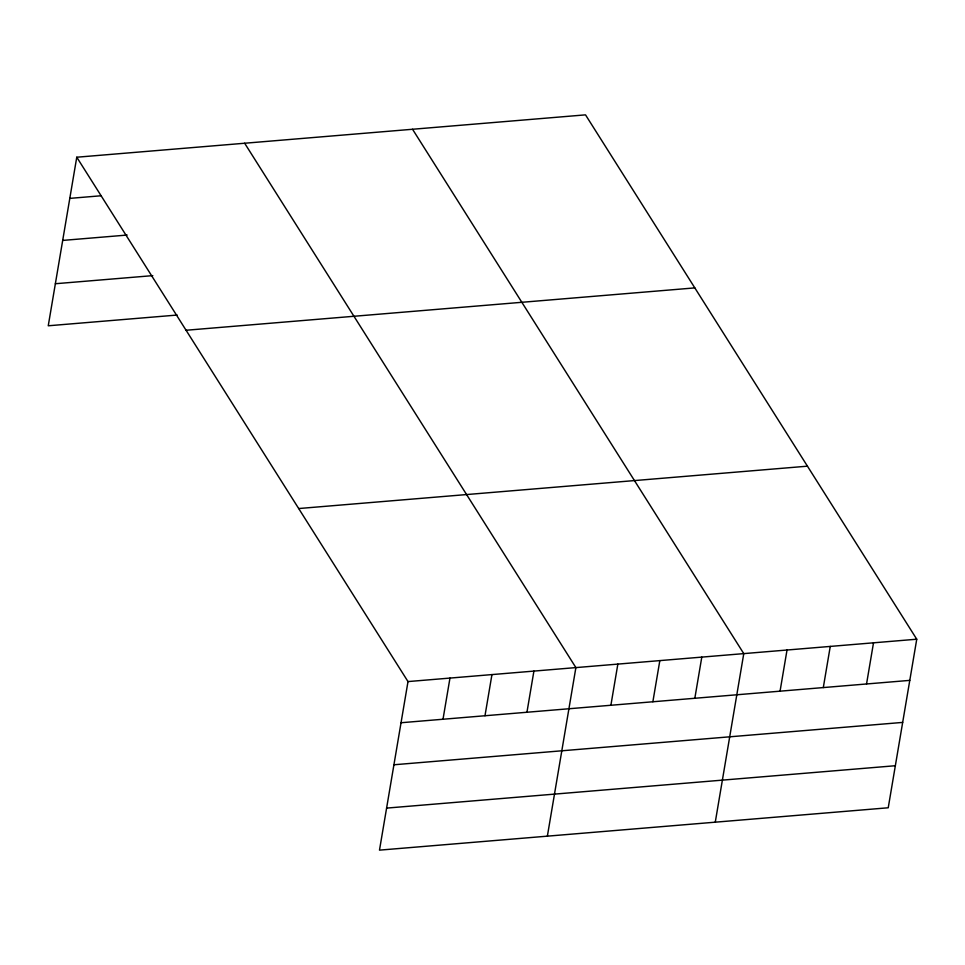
<?xml version="1.0" encoding="UTF-8"?>
<svg xmlns="http://www.w3.org/2000/svg" width="965" height="965" viewBox="0 0 965 965"><rect width="100%" height="100%" fill="white"/><g stroke="black" fill="none" stroke-linecap="round" stroke-linejoin="round"><path stroke-width="1.45" d="M76.766 157.223L408.002 681.579L379.486 850.141L888.234 807.777L916.75 639.216L585.514 114.859L76.766 157.223L48.25 325.784L177.162 315.048M443.007 719.239L449.967 678.093M484.985 715.74L491.945 674.595M526.95 712.242L533.91 671.097M547.372 836.16L575.888 667.599L244.652 143.242M610.893 705.258L617.853 664.101M652.871 701.76L659.831 660.615M694.836 698.262L701.796 657.117M715.27 822.18L743.774 653.619L412.538 129.262M780.058 691.169L787.018 650.024M823.302 687.575L830.262 646.417M866.546 683.968L873.506 642.823M69.806 198.38L101.277 195.75M62.689 240.418L127.151 235.05M55.367 283.734L152.796 275.628M186.064 330.259L694.824 287.896M298.692 508.543L807.44 466.179M408.002 681.579L916.75 639.216M401.042 722.737L909.79 680.373M393.925 764.775L902.673 722.411M386.603 808.103L895.351 765.727"/></g></svg>
